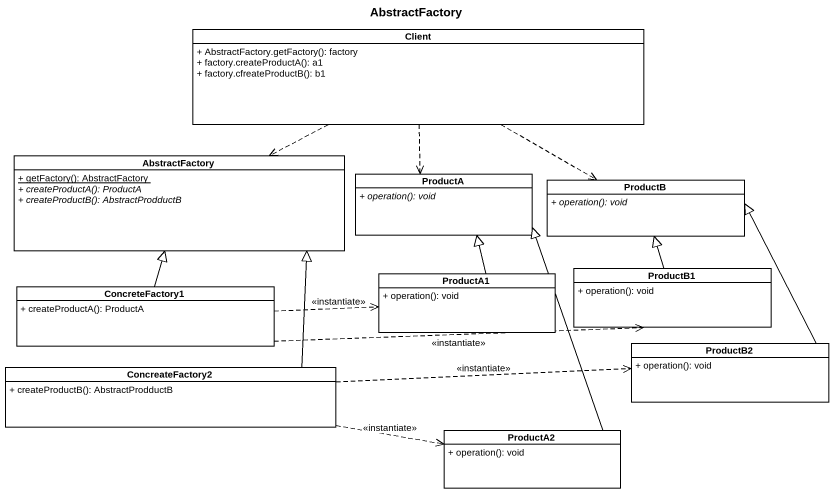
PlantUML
@startuml
title AbstractFactory
hide circle
hide empty members
skinparam classAttributeIconSize 0
class Client {
  + AbstractFactory.getFactory(): factory
  + factory.createProductA(): a1
  + factory.cfreateProductB(): b1
}
class AbstractFactory {
  {static} + getFactory(): AbstractFactory
  {abstract} + createProductA(): ProductA
  {abstract} + createProductB(): AbstractProdductB
}
class ProductA {
  {abstract} + operation(): void
}
class ProductB {
  {abstract} + operation(): void
}
class ProductB1 {
  + operation(): void
}
class ConcreteFactory1 {
  + createProductA(): ProductA
}
class ProductA1 {
  + operation(): void
}
class ProductB2 {
  + operation(): void
}
class ConcreateFactory2 {
  + createProductB(): AbstractProdductB
}
class ProductA2 {
  + operation(): void
}
Client .left.> AbstractFactory
Client ..> ProductA
Client .right.> ProductB
ProductB1 -up-|> ProductB
ConcreteFactory1 -up-|> AbstractFactory
ConcreteFactory1 .right.> ProductB1 : <<instantiate>>
ConcreteFactory1 .right.> ProductA1 : <<instantiate>>
ProductA1 -up-|> ProductA
ProductB2 -up-|> ProductB
ConcreateFactory2 -up-|> AbstractFactory
ConcreateFactory2 .right.> ProductB2 : <<instantiate>>
ConcreateFactory2 .right.> ProductA2 : <<instantiate>>
ProductA2 -up-|> ProductA
@enduml
